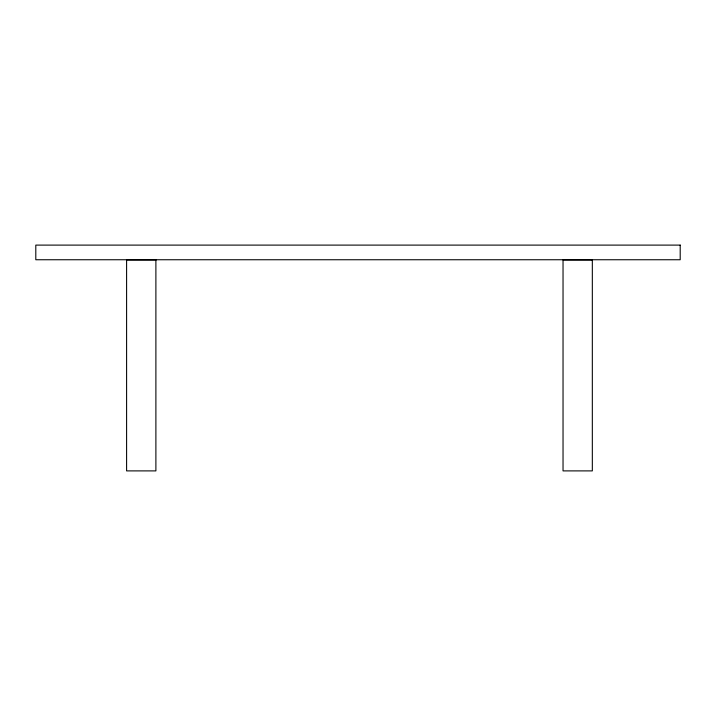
<?xml version="1.0" encoding="UTF-8"?>
<svg xmlns="http://www.w3.org/2000/svg" width="716" height="716" viewBox="0 0 716 716"><rect width="100%" height="100%" fill="white"/><g stroke="black" fill="none" stroke-linecap="round" stroke-linejoin="round"><path stroke-width="1.07" d="M680.2 245.105L35.8 245.105L35.8 259.747L680.2 259.747L680.2 245.105M155.891 259.998L126.598 259.998L126.598 470.895L155.891 470.895L155.891 259.998M592.329 259.998L563.036 259.998L563.036 470.895L592.329 470.895L592.329 259.998"/></g></svg>
